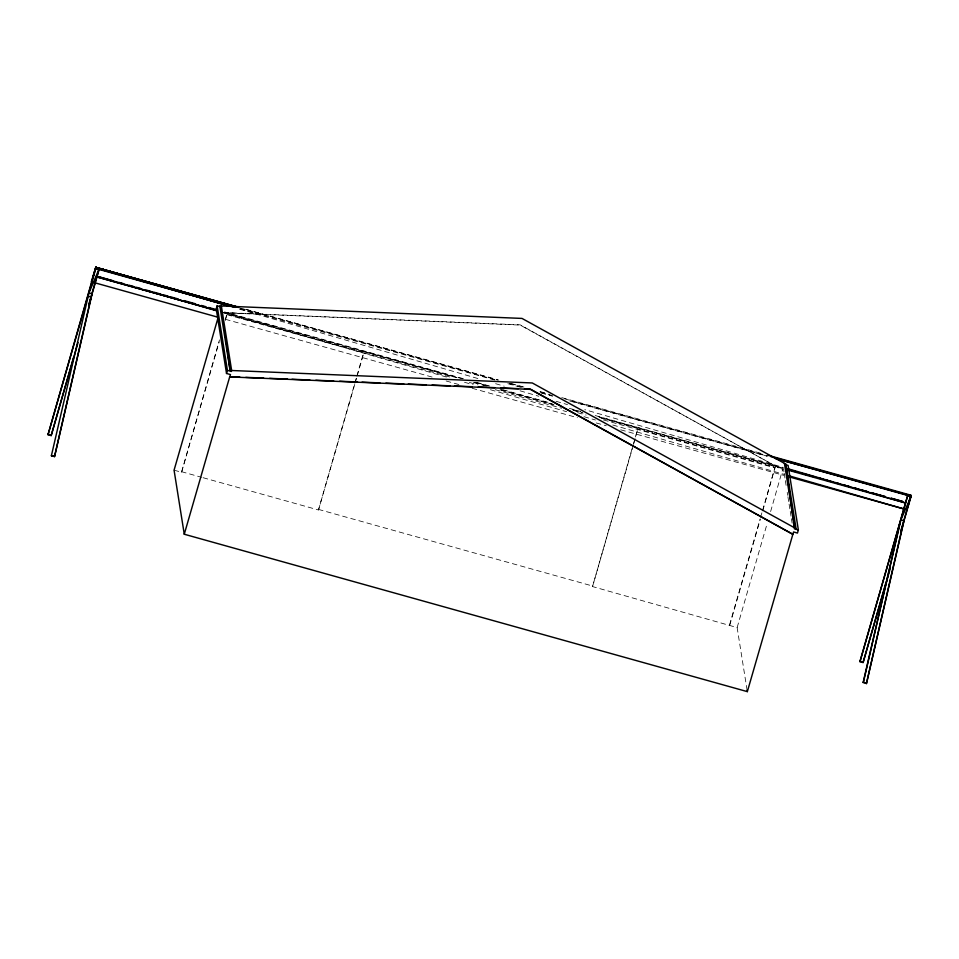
<?xml version="1.0" encoding="UTF-8"?>
<svg xmlns="http://www.w3.org/2000/svg" width="959" height="959" viewBox="0 0 959 959"><rect width="100%" height="100%" fill="white"/><g stroke="black" fill="none" stroke-linecap="round" stroke-linejoin="round"><path stroke-width="0.72" stroke-dasharray="4.79 3.6" d="M174.07 470.174L181.551 472.26L219.491 339.882M225.281 319.827L226.923 314.096L363.964 352.409L356.928 376.755M181.551 472.26L219.167 341.919M225.365 320.426L226.923 314.096M203.092 477.714L318.484 509.972L356.424 377.594M356.832 376.156L363.869 351.809L456.172 377.606M318.484 509.972L354.866 383.924M355.274 382.485L356.52 378.194M747.109 690.192L737.135 627.57L592.53 586.572L632.952 445.599M633.36 444.173L635.014 438.443M635.433 437.004L637.915 428.409L598.967 417.525M592.53 586.572L633.455 444.76M633.875 443.334L637.915 428.409M729.559 624.872L760.151 518.879M760.559 517.44L762.213 511.71M762.633 510.284L775.028 467.309L638.011 429.009M729.655 625.472L760.247 519.478M762.729 510.883L775.028 467.309M737.135 627.57L767.308 523.003M770.616 511.543L783.251 467.417L584.786 409.637M223.843 312.55L520.162 324.837L782.616 470.006M775.639 466.146L520.198 325.077L223.543 312.778L258.474 313.989L239.762 308.618M462.562 378.841L224.574 312.526L456.856 377.57M475.544 382.461L488.527 386.081M501.509 389.702L552 403.763M572.187 409.385L580.842 411.807M598.152 416.626L782.772 468.076M245.828 309.301L498.272 379.872M511.255 383.504L524.249 387.136M540.109 391.572L547.325 393.586M561.746 397.613L762.273 453.667M245.792 309.421L498.201 380.196M509.744 383.432L522.727 387.064M540.037 391.919L550.13 394.748M564.551 398.788L767.919 455.813M239.822 308.774L494.868 380.064M507.838 383.684L520.821 387.316M540.996 392.962L552.528 396.175M569.826 401.018L767.224 456.196L569.802 400.658M224.478 311.903L463.94 378.841M476.923 382.473L489.917 386.105M502.9 389.726L551.94 403.439M569.25 408.282L580.794 411.507M595.215 415.535L782.76 467.956M474.166 382.401L487.148 386.033M500.13 389.666L553.499 404.59M573.698 410.224L582.353 412.646M599.663 417.489L784.318 469.107M473.482 382.449L486.465 386.081M500.886 390.109L555.693 405.429M573.002 410.272L583.108 413.089M227.019 314.696L452.037 377.594M469.347 382.437L478.002 384.859M495.312 389.69L561.662 408.234M577.522 412.67L586.177 415.091M603.487 419.934L775.124 467.908M225.461 319.311L434.631 377.774M446.175 380.999L459.157 384.631M472.14 388.263L577.45 417.704M596.198 422.943L606.304 425.76M620.725 429.8L783.743 475.364M318.388 509.373L592.434 585.973M181.455 471.672L201.642 477.306M239.87 307.887L496.39 380.052M509.289 383.648L522.331 387.34M540.984 392.555L552.588 395.851M224.166 312.97L448.692 377.69M464.516 382.257L473.159 384.751M490.421 389.726L566.709 411.723M583.971 416.697L595.491 420.018M612.753 424.993L784.03 474.369M239.618 309.218L478.361 378.673M495.611 383.696L504.242 386.201M520.066 390.804L538.766 396.247M556.016 401.27L567.524 404.614M783.479 468.891L783.947 471.816M784.186 473.29L785.121 479.152M785.349 480.627L786.284 486.489M787.219 492.363L787.687 495.288M787.926 496.762L788.861 502.624M789.089 504.098L790.024 509.96M790.264 511.423L791.199 517.297M791.427 518.759L792.134 523.158"/><path stroke-width="1.44" d="M88.947 292.915L92.1 293.826L54.531 456.628L51.378 455.753L88.947 292.939L99.065 268.964L95.792 267.369L93.311 275.952M54.531 456.628L91.165 297.05L88.012 296.163M900.873 519.874L904.013 520.773L866.445 683.587L863.22 682.221L899.938 523.111M863.292 682.7L900.861 519.886L911.05 496.39L910.858 495.204L768.039 455.285M903.078 523.998L866.445 683.587M78.051 342.495L51.175 435.602L48.022 434.715L95.912 268.088L231.203 306.365L95.792 267.369L91.297 281.802L218.244 317.297M48.022 434.715L95.792 267.369L238.611 307.288L95.792 267.369L228.11 305.861M51.175 435.602L73.423 357.767M88.719 304.77L99.065 268.964L95.984 268.568L234.08 307.168M88.696 305.609L99.137 269.443M219.767 306.544L217.142 305.801L216.243 308.93L226.528 373.471L230.472 374.573L229.788 376.911L530.435 389.378L792.853 534.307L530.399 389.138L524.441 388.898M218.304 316.902L174.07 470.174L184.272 534.235L747.337 691.631L793.537 531.969L797.468 533.06L798.367 529.943L788.082 465.403L785.457 464.659M226.528 373.471L227.427 370.354L217.142 305.801M184.272 534.235L229.752 376.671L239.846 377.091M785.781 464.096L796.066 528.637L532.293 382.965L230.088 370.438L219.803 305.885L522.008 318.424L785.781 464.096L794.436 528.841L798.367 529.943M890.384 568.016L863.088 662.549L859.947 661.662L907.825 495.036L910.858 495.204L908.796 502.348L910.978 495.923L770.808 456.616M859.947 661.662L907.825 495.036L775.831 458.594L911.05 496.39L901.016 531.142M863.088 662.549L885.756 583.288M901.052 530.279L910.978 495.923L907.897 495.515M245.804 377.343L263.689 378.074M269.647 378.326L287.532 379.069M291.992 379.249L309.877 379.992M315.835 380.243L333.72 380.987M339.678 381.226L357.563 381.97M362.034 382.161L379.908 382.905M385.866 383.144L403.751 383.888M408.222 384.079L426.096 384.811M432.065 385.062L449.939 385.806M454.41 385.986L472.296 386.729M478.253 386.98L494.64 387.652M500.598 387.904L518.483 388.647M217.357 310.512L96.2 276.755L217.381 310.632M791.427 470.485L795.754 471.684M801.532 473.302L815.953 477.318M818.842 478.121L823.17 479.332M833.263 482.137L826.047 480.135L830.362 481.262M850.573 486.968L843.357 484.954L850.561 486.908M98.969 276.827L113.39 280.855M119.168 282.461L123.495 283.672M129.261 285.291L133.589 286.501M136.478 287.304L140.805 288.515M146.571 290.133L150.899 291.344M153.788 292.147L161.004 294.161M163.881 294.964L168.209 296.175M171.098 296.978L178.314 299.004M184.08 300.611L195.624 303.835M201.39 305.453L205.717 306.664M208.606 307.467L215.823 309.481M791.415 470.378L795.742 471.588M805.836 474.405L813.052 476.431M818.818 478.038L823.146 479.248M857.778 488.922L853.45 487.711L867.883 491.787L860.655 489.737M787.207 469.91L905.5 502.972M789.509 476.971L904.912 509.229L788.346 475.616M227.427 370.354L231.371 371.457L231.646 370.498L221.361 305.957L230.088 370.438M47.95 434.235L51.103 435.122M859.863 661.195L863.016 662.07M54.459 456.148L51.378 455.753M863.22 682.221L865.318 682.808M238.455 307.491L95.792 267.369L235.435 307.383M98.957 276.863L216.974 310.896M787.579 468.639L905.512 502.948M908.389 503.787L908.497 504.494M784.426 463.341L794.711 527.882M747.109 690.192L747.337 691.631M840.468 484.151L836.14 482.94L840.468 484.091M885.181 496.606L870.76 492.59L885.181 496.594M902.491 501.437L890.959 498.212L902.491 501.425"/></g></svg>
